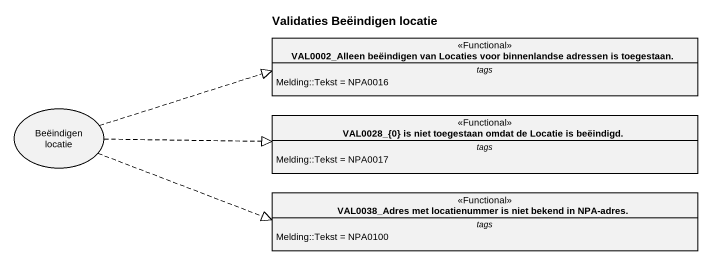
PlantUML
@startuml
title Validaties Beëindigen locatie
allowmixing
hide circle
hide empty members
class "VAL0002_Alleen beëindigen van Locaties voor binnenlandse adressen is toegestaan." as VAL0002_Alleen_beëindigen <<Functional>> {
  -- tags --
  Melding::Tekst = NPA0016
}
usecase "Beëindigen locatie" as Beëindigen_locatie
class "VAL0028_{0} is niet toegestaan omdat de Locatie is beëindigd." as VAL0028_0_is_niet <<Functional>> {
  -- tags --
  Melding::Tekst = NPA0017
}
class "VAL0038_Adres met locatienummer is niet bekend in NPA-adres." as VAL0038_Adres_met <<Functional>> {
  -- tags --
  Melding::Tekst = NPA0100
}
Beëindigen_locatie .right.|> VAL0002_Alleen_beëindigen
Beëindigen_locatie .right.|> VAL0028_0_is_niet
Beëindigen_locatie .right.|> VAL0038_Adres_met
@enduml
